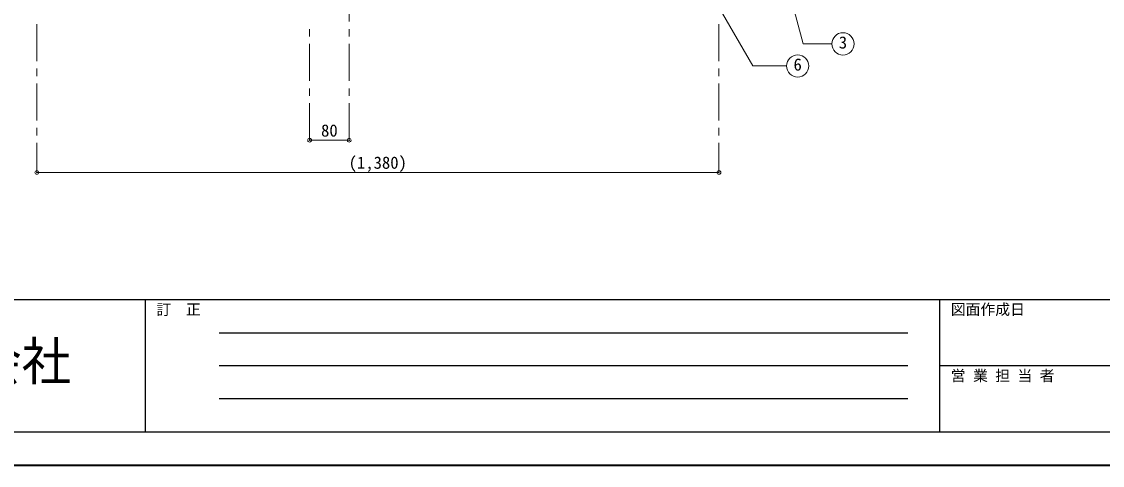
# Model space of a CAD drawing. Units: millimetres at full size, sheet at 1:15; details may follow other scales. Extents: x -3151 to 2924, y -2106 to 2109.
# Drawn here: x -2054 to 132, y -2106 to -1208 of the extents above; entities that cross this region are included whole.
import ezdxf
from ezdxf.enums import TextEntityAlignment as Align

# ---------------------------------------------------------------- set-up
doc = ezdxf.new("R2010")
doc.units = ezdxf.units.MM
doc.header["$LTSCALE"] = 15
doc.header["$PDMODE"] = 32
doc.header["$PDSIZE"] = 7.5
doc.linetypes.add('CHAIN1', pattern=[8, 5, -1, 1, -1])
doc.layers.add('0-0____1', color=7, linetype='Continuous', lineweight=18)
doc.styles.add('ＭＳ ゴシック', font='')
doc.styles.get('ＭＳ ゴシック').set_extended_font_data('MS Gothic')

msp = doc.modelspace()

# ---------------------------------------------------------------- linework, layer by layer
at = {"layer": '0-0____1', "color": 4, "linetype": 'CHAIN1', "lineweight": 9}
for p, q in [((-1391.4, -1448.33), (-1391.4, -1190.84)), ((-2023.4, -1213.33), (-2023.4, -1513.33)), ((-1471.4, -1448.33), (-1471.4, -1218.33)), ((-643.4, -1213.33), (-643.4, -1513.33))]:
    msp.add_line(p, q, dxfattribs=at)
at = {"layer": '0-0____1', "color": 4, "lineweight": 9}
for p, q in [((-1471.4, -1448.33), (-1391.4, -1448.33)), ((-2023.4, -1513.33), (-643.4, -1513.33))]:
    msp.add_line(p, q, dxfattribs=at)
at = {"layer": '0-0____1', "color": 6, "lineweight": 25}
for p, q in [((-3083.4, -1770.47), (2856.6, -1770.47)), ((-1804.12, -1770.47), (-1804.12, -2038.33)), ((-196.97, -2038.33), (-196.97, -1770.47)), ((-1654.12, -1837.43), (-261.26, -1837.43)), ((-261.26, -1904.4), (-1654.12, -1904.4)), ((2856.6, -1904.4), (-196.97, -1904.4)), ((-261.26, -1971.36), (-1654.12, -1971.36)), ((2856.6, -2038.33), (-3083.4, -2038.33))]:
    msp.add_line(p, q, dxfattribs=at)
at = {"layer": '0-0____1', "color": 1, "lineweight": 40}
msp.add_line((2924.1, -2105.83), (-3150.9, -2105.83), dxfattribs=at)
at = {"layer": '0-0____1'}
for points in [[(-733.94, -1022.91), (-575.15, -1297.94), (-506.66, -1297.94)], [(-521.55, -1071.56), (-472.83, -1253.37), (-415.11, -1253.37)]]:
    msp.add_lwpolyline(points, dxfattribs=at)
for centre in [(-392.61, -1253.37), (-484.16, -1297.94)]:
    msp.add_circle(centre, 22.5, dxfattribs=at)
at = {"layer": '0-0____1', "color": 1}
for p in [(-1471.4, -1448.33), (-1391.4, -1448.33), (-2023.4, -1513.33), (-643.4, -1513.33)]:
    msp.add_point(p, dxfattribs=at)

# ---------------------------------------------------------------- texts
at = {"layer": '0-0____1', "style": 'ＭＳ ゴシック'}
for s, height, p in [('3', 24.74, (-401.05, -1270.25)), ('6', 24.74, (-492.6, -1314.82)), ('80', 24.74, (-1448.28, -1448.33)), ('(1,380)', 24.74, (-1392.47, -1513.33)), ('訂\u3000正', 21.99, (-1781.62, -1807.97)), ('図面作成日', 21.99, (-174.47, -1807.97)), ('営 業 担 当 者', 21.99, (-174.47, -1941.9))]:
    msp.add_text(s, height=height, dxfattribs=at).set_placement(p, align=Align.BOTTOM_LEFT)
at = {"layer": '0-0____1', "style": 'ＭＳ ゴシック', "width": 0.95}
msp.add_text('工業株式会社', height=76.98, dxfattribs=at).set_placement((-2552.51, -1956.9), align=Align.BOTTOM_LEFT)

doc.saveas('drawing.dxf')
